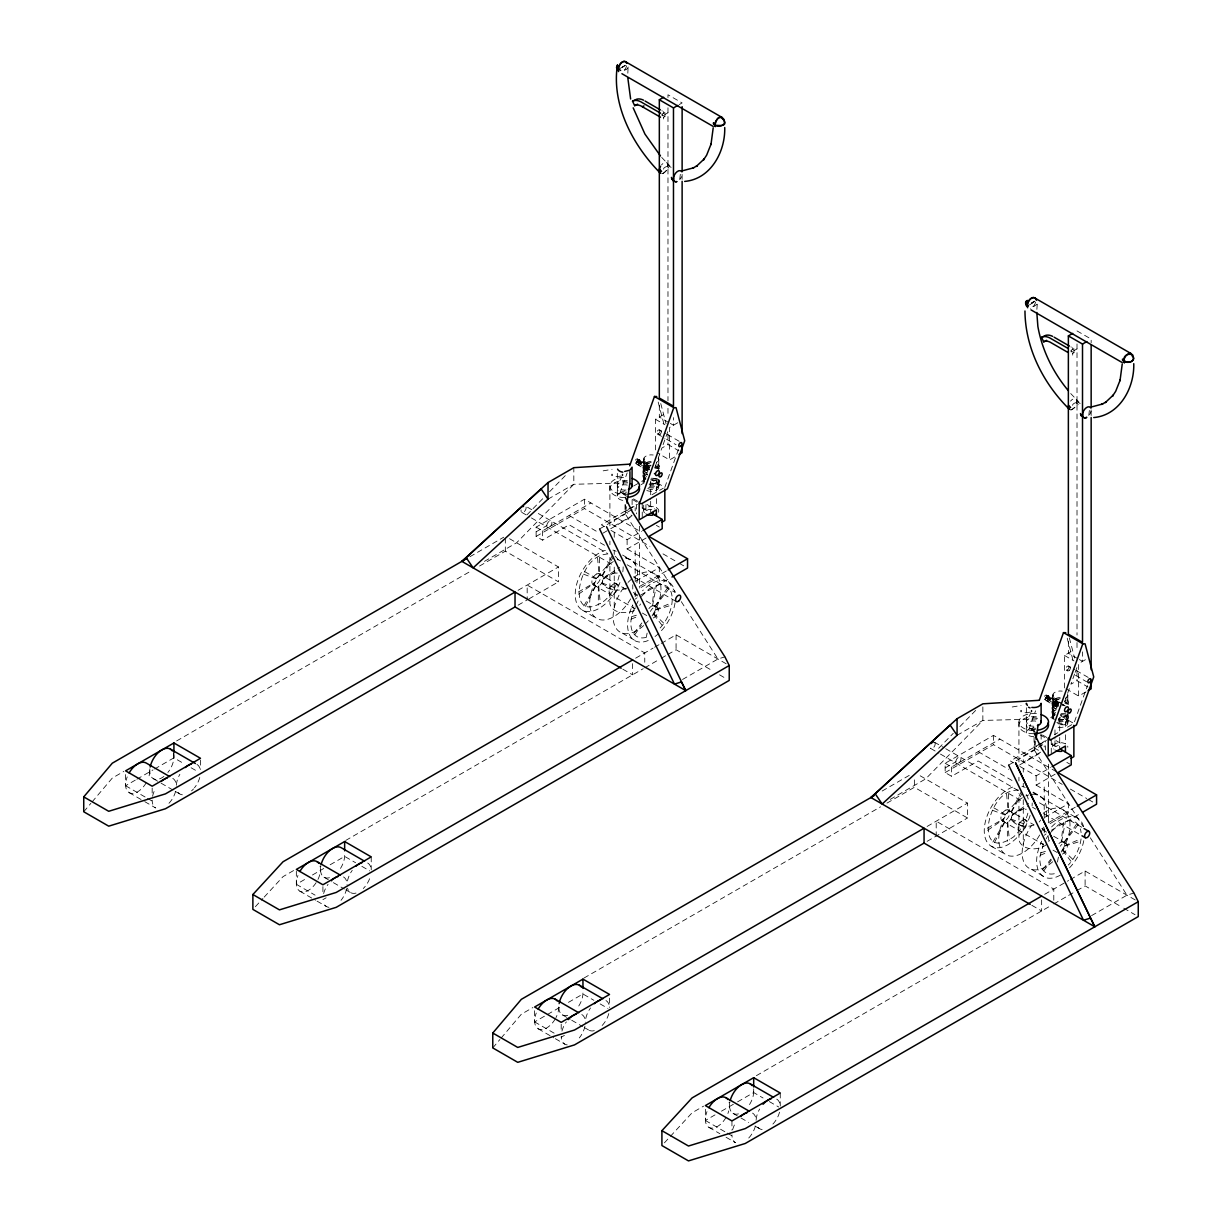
<?xml version="1.0" encoding="UTF-8"?>
<svg xmlns="http://www.w3.org/2000/svg" width="1222" height="1222" viewBox="0 0 1222 1222"><rect width="100%" height="100%" fill="white"/><g stroke="black" fill="none" stroke-linecap="round" stroke-linejoin="round"><path stroke-width="0.75" stroke-dasharray="5 3.75" d="M644.727 468.82L643.979 458.051A7.515 4.338 0 0 1 653.19 454.981M658.765 480.399L658.765 486.998M1053.761 704.972L1053.013 694.203A7.515 4.338 0 0 1 1062.224 691.133M1067.799 710.975L1067.799 723.149M644.59 479.192L646.469 476.183M627.833 73.213L628.139 66.11M1036.867 309.365L1037.325 303.224M662.538 173.509A6.11 3.529 -60 0 0 667.823 166.91L667.823 164.328A6.11 3.529 -60 0 0 661.484 164.955M639.686 461.549L638.556 459.93A2.276 1.314 -60 0 0 637.334 460.816L636.738 461.84A2.276 1.314 -60 0 0 636.738 463.703L637.334 464.039A2.276 1.314 -60 0 0 638.556 463.52L639.686 461.549L652.594 468.988M1070.518 409.752A6.11 3.529 -60 0 0 1076.857 403.061L1076.857 400.48A6.11 3.529 -60 0 0 1070.518 401.106M1048.72 697.701L1047.59 696.082A2.276 1.314 -60 0 0 1046.368 696.968L1045.772 697.991A2.276 1.314 -60 0 0 1045.772 699.855L1046.368 700.191A2.276 1.314 -60 0 0 1047.59 699.671L1048.72 697.701L1061.628 705.14M648.897 608.693A6.217 3.59 -60 0 1 651.005 606.479L652.151 605.837L654.412 585.903L659.62 584.574A29.252 16.879 -60 0 1 672.222 599.483A29.252 16.879 -60 0 1 659.284 628.887M1058.924 843.608A6.217 3.59 -60 0 1 1060.039 842.63L1061.185 841.989L1063.446 822.07L1068.654 820.726A29.252 16.879 -60 0 1 1081.103 832.61M626.428 506.687L625.359 514.034L675.216 592.105M1035.737 741.006L1034.392 750.186L1083.227 826.668M646.438 636.723L647.11 633.103M652.563 605.684L656.367 585.216M1053.838 718.017L1053.608 719.01M1057.488 862.014L1058.496 856.576M1061.597 841.836L1065.401 821.367M622.792 500.378A7.378 4.262 0 0 1 617.324 496.254L617.568 495.154A7.378 4.262 0 0 1 626.611 492.145M1033.736 736.667A7.378 4.262 0 0 1 1026.358 732.421L1026.602 731.306A7.378 4.262 0 0 1 1035.645 728.297M628.291 67.057L626.397 69.608L622.166 70.601M628.413 497.186L620.165 492.42L627.161 472.883M1037.447 733.337L1029.199 728.572L1035.553 710.807M655.023 467.064L657.512 460.159M658.139 458.433L661.866 448.062L667.976 444.533L678.974 450.887M663.088 444.671L667.976 431.106L667.976 444.533M675.399 457.96L664.829 487.334L650.669 479.161M678.454 449.452L676.01 456.234L669.61 459.93L657.039 452.659M1064.683 701.489L1069.662 687.665M1074.566 674.04L1070.9 684.213L1077.01 680.7L1088.008 687.039M1075.177 672.344L1077.01 667.258L1077.01 680.7M1074.474 721.759L1087.488 685.603M1043.588 843.822L1040.09 855.874A29.252 16.879 -60 0 0 1057.702 872.676M679.768 179.283L680.394 173.753M1088.802 415.434L1089.428 409.905L1091.154 409.859L1091.154 415.541M585.46 606.372L595.694 586.148M602.171 575.547L612.558 555.002M994.494 842.523L1004.728 822.299M1011.205 811.698L1021.592 791.153M619.89 480.49L621.845 476.641M1028.924 716.642L1030.879 712.793M1068.44 714.901L1065.935 716.886L1060.238 717.543M583.872 605.929L595.42 585.934M602.446 575.761L613.108 557.308M992.906 842.08L1004.453 822.085M1011.48 811.912L1022.142 793.46M1068.333 703.918L1068.364 701.016L1066.088 698.862M638.128 600.98L632.507 612.879L631.056 619.722A29.252 16.879 -60 0 0 648.668 636.525M1046.2 838.781L1048.125 835.497M634.936 634.524L641.351 625.221M654.824 606.311L667.823 587.492M1043.97 870.675L1051.455 859.83M1063.858 842.462L1076.857 823.643M1037.05 304.156L1034.179 306.325L1029.688 306.585M633.882 633.225L641.856 622.96M655.221 606.341L668.938 588.714M1042.916 869.392L1050.889 859.112M1064.255 842.493L1077.972 824.865M599.544 575.455A6.217 3.59 -60 0 1 602.981 580.496A6.217 3.59 -60 0 1 596.229 586.407A6.217 3.59 -60 0 1 596.29 578.312L599.544 575.455L599.544 556.56M641.443 596.443L649.019 588.973L654.412 585.903M1008.578 811.607A6.217 3.59 -60 0 1 1012.015 816.647A6.217 3.59 -60 0 1 1005.263 822.559A6.217 3.59 -60 0 1 1005.324 814.463L1008.578 811.607L1008.578 792.711M1050.477 832.594L1058.053 825.125L1063.446 822.07M83.738 811.759L90.886 803.328M92.078 801.922L112.302 778.063L123.85 771.403M492.772 1047.911L499.92 1039.494M501.112 1038.089L521.336 1014.214L532.884 1007.554M255.383 906.678L262.929 898.476M264.181 897.116L283.046 876.632L294.578 869.972M664.417 1142.83L692.08 1112.799L703.612 1106.124M526.942 514.859L544.233 497.171M549.564 491.733L566.855 474.044M938.633 748.292L953.267 733.337M959.927 726.525L975.889 710.196M645.323 478.52L643.093 481.285L643.093 484.538M1055.503 712.35L1053.761 714.503L1053.868 716.474M1054.357 714.671L1052.127 717.451L1052.188 720.858M663.363 169.155C664.6 165.062 673.521 166.94 667.823 164.328M1072.397 405.307C1073.634 401.213 1082.555 403.092 1076.857 400.48M658.475 479.834L651.219 481.376M658.337 468.805L659.697 466.132L657.054 462.71M652.074 615.949L654.182 613.75A6.217 3.59 -60 0 0 655.893 609.411L655.053 606.127L652.151 605.837M1061.108 852.101L1063.216 849.901A6.217 3.59 -60 0 0 1064.927 845.563L1064.087 842.279L1061.185 841.989M1046.567 844.478C1039.006 850.802 1022.264 851.001 1018.934 840.217L1018.934 793.597M619.218 575.333A29.313 16.925 -60 0 1 604.554 600.72C565.267 627.741 576.799 557.98 604.554 554.483A29.313 16.925 -60 0 1 607.96 553.948M1027.855 813.195A29.313 16.925 -60 0 1 1013.588 836.871C974.301 863.893 985.833 794.147 1013.588 790.634A29.313 16.925 -60 0 1 1018.583 790.145M578.586 594.152L594.534 583.154M603.332 578.525L619.569 567.344M987.62 830.303L1003.568 819.32M1012.366 814.677L1028.603 803.496M1029.474 304.92L1032.284 303.071M622.334 67.454L625.252 65.545M1031.368 303.606L1034.286 301.697M618.256 69.639L625.45 64.995M1031.612 303.01L1034.484 301.162M647.797 471.707C642.757 476.381 643.154 462.634 651.28 463.352M647.034 473.769L643.062 477.68L644.07 482.339M1056.831 707.859C1051.791 712.533 1052.188 698.785 1060.314 699.503A7.515 4.338 0 0 1 1053.761 697.502M1056.068 709.936C1051.943 711.204 1050.034 717.345 1054.449 719.529M622.395 66.935L625.252 65.285M664.921 112.5L662.141 114.089L662.141 118.152L664.921 116.548L664.921 112.5L661.866 110.728M679.233 104.588L682.12 102.923L667.976 94.766L667.976 98.493M664.921 114.517L667.976 112.745M655.466 449.956L655.466 419.283L663.653 414.563M677.798 422.736L669.61 427.456L669.61 459.93M548.036 499.156L573.821 484.279L628.047 482.873M469.92 556.713L503.724 537.206M604.569 545.272L569.131 524.803L542.568 540.155L536.122 536.427L536.122 527.125L584.452 499.233L640.817 531.784M484.416 561.372L516.601 542.782L573.821 484.279L573.821 467.675M536.122 531.784L546.83 525.597M176.61 740.944L471.524 570.674M479.574 566.03L505.328 551.153L558.485 581.84L558.485 566.962L508.551 538.138M536.122 527.125L542.568 530.852L590.898 502.945M536.122 536.427L584.452 508.535L649.905 546.31M620.165 492.42L625.664 490.633M633.668 486.005L640.084 482.293M641.687 481.376L648.103 477.68M641.061 484.706L644.269 482.858M125.591 774.58L125.591 785.731L135.26 780.155M136.864 779.224L152.979 769.921M154.583 769.005L173.921 757.839L184.858 764.162M651.998 494.727L663.225 488.25M625.038 504.564L625.038 511.636L628.154 509.834M629.727 508.932L637.548 504.411M632.11 509.513L614.238 519.824L614.238 526.04L632.11 515.715L625.038 511.636M599.59 528.912L625.359 514.034L625.359 504.808M602.904 533.22L609.121 529.63M610.679 528.729L631.988 516.417M518.067 590.302L558.485 566.962M1031.429 303.087L1034.286 301.437M611.015 530.394L627.115 539.696L641.474 531.402M518.067 605.18L527.171 599.926L527.171 585.048L644.758 652.93L644.758 662.232M528.821 598.963L558.485 581.84M627.115 539.696L627.115 548.984L648.882 536.427M578.25 592.074L594.579 582.65M603.286 579.045L619.615 569.62M635.898 581.122L659.33 567.588L659.33 576.891L640.588 587.721M639.213 586.652L666.601 570.842M640.771 595.038L670.435 577.914M1073.955 348.652L1071.175 350.256L1071.175 354.304L1073.955 352.7L1073.955 348.652L1070.9 346.88M1073.955 350.668L1077.01 348.896M635.639 658.184L652.991 648.164M654.641 647.217L659.59 644.361M661.239 643.414L676.072 634.844L729.229 665.532M345.704 840.461L643.23 668.678M644.758 667.808L659.59 659.238M661.239 658.291L666.173 655.435M667.823 654.488L676.072 649.737L713.113 671.122M296.335 871.286L296.335 884.316L306.004 878.725M312.435 875.013L323.708 868.506M330.154 864.779L344.65 856.408L355.602 862.732M682.533 679.478L717.94 659.025L724.906 656.84M322.913 899.652L326.137 897.803M1064.499 687.91L1064.499 655.435L1072.687 650.715M1085.396 659.712L1078.644 663.607L1078.644 696.082L1088.099 690.629M957.07 735.308L982.855 720.43L1038.96 718.979A7.378 4.262 0 0 0 1026.602 720.888L1026.358 722.003A7.378 4.262 0 0 0 1033.736 726.265L1035.645 726.112M882.177 791.016L911.138 774.29M1011.999 780.491L978.165 760.97L951.602 776.306L945.156 772.579L945.156 763.276L993.486 735.384L1056.297 771.647M890.227 799.387L925.634 778.933L982.855 720.43L982.855 703.826M945.156 767.935L955.864 761.749M583.994 978.043L880.558 806.826M887.004 803.098L914.362 787.304L967.519 817.992L967.519 803.114L917.585 774.29M945.156 763.276L951.602 767.004L999.932 739.096M945.156 772.579L993.486 744.687L1062.208 784.356M1029.199 728.572L1031.49 728.633L1036.302 725.853M1050.721 717.528L1057.137 713.831M534.625 1010.731L534.625 1021.898L545.898 1015.375M547.517 1014.443L562.013 1006.088M568.459 1002.361L582.955 993.99L593.892 1000.314M1054.632 734.59L1057.824 732.742M1067.448 727.182L1073.863 723.485L1059.703 715.313M1040.67 743.48L1010.38 760.97L1013.603 762.818M1042.259 742.564L1045.452 740.715L1045.452 750.018M1034.072 737.187L1034.072 747.788L1037.188 745.985M1038.761 745.084L1046.582 740.563M1008.624 765.064L1034.392 750.186L1034.392 740.975M1019.713 764.88L1039.54 753.439M561.203 1037.234L564.427 1035.37M927.101 826.454L967.519 803.114M1020.049 766.545L1036.149 775.848L1050.508 767.553M927.101 841.332L967.519 817.992M1036.149 775.848L1036.149 785.15L1057.916 772.579M987.284 828.226L1003.613 818.801M1012.32 815.196L1028.649 805.772M1044.932 817.274L1068.364 803.74L1068.364 813.042L1048.048 824.774M1048.247 822.803L1075.635 806.994M1051.378 830.288L1079.469 814.066M1044.673 894.336L1068.624 880.512M1070.273 879.565L1085.105 871.011L1136.643 900.767M756.387 1075.666L1050.752 905.716M1053.792 903.959L1066.974 896.352M1068.624 895.405L1075.207 891.586M1076.857 890.639L1085.105 885.889L1122.147 907.274M705.369 1109.301L705.369 1120.467L715.023 1114.892M721.469 1111.165L735.965 1102.794M737.584 1101.862L753.684 1092.56L763.063 1097.982M1091.567 915.629L1126.974 895.176L1133.94 892.992M637.044 597.818L636.509 598.108A6.217 3.59 -60 0 0 635.394 599.086M1046.078 833.969L1045.543 834.275A6.217 3.59 -60 0 0 1044.428 835.237M657.283 478.474L651.372 479.574M1066.317 714.626L1065.08 715.237L1066.898 717.681L1064.912 718.719L1065.767 717.421L1067.478 718.49L1068.379 722.446L1064.316 724.799L1058.191 724.661M662.767 173.753L669.137 168.285L667.823 166.91M631.178 619.157L639.228 615.812M655.466 609.534L671.596 602.843M1040.212 855.308L1046.658 852.635M1064.499 845.685L1080.63 838.995M649.493 467.369L645.338 469.844L647.797 471.341M649.019 469.34C644.162 469.722 640.023 476.779 645.384 479.62M1058.069 701.779C1051.791 702.039 1049.224 711.418 1056.19 712.9M1058.527 703.521L1054.372 705.995L1056.831 707.492M1058.053 705.491C1053.211 705.934 1049.102 712.93 1054.418 715.771M631.591 616.682L638.678 614.559M655.817 609.885L671.229 605.257M1040.625 852.834L1045.971 851.23M1064.851 846.036L1080.263 841.408M1070.915 410.164L1077.376 405.505L1078.171 404.436L1076.857 403.061M654.9 468.27L657.91 466.453L656.061 464.238M1065.981 713.159L1060.238 713.801M620.959 476.045L617.278 476.611A7.378 4.262 0 0 1 613.581 476.045M1029.993 712.197L1026.312 712.762A7.378 4.262 0 0 1 1022.615 712.197M651.127 461.534C644.193 460.602 639.106 471.02 647.217 473.051M651.127 465.261C645.567 464.543 639.213 472.41 645.445 475.969M1060.161 697.686C1053.135 696.632 1048.125 707.171 1056.251 709.203M603.179 470.837L612.054 469.34M1012.213 706.988L1021.088 705.491M626.046 490.007L624.702 490.098A7.378 4.262 0 0 1 617.324 485.852L617.568 484.737A7.378 4.262 0 0 1 628.398 482.155M626.046 493.184L624.702 493.291A7.378 4.262 0 0 1 617.324 489.029L617.568 487.929A7.378 4.262 0 0 1 628.398 485.333M1058.328 718.964L1065.599 720.079L1065.599 727.426M1035.645 729.305L1033.736 729.442A7.378 4.262 0 0 1 1026.358 725.181L1026.602 724.081A7.378 4.262 0 0 1 1038.96 722.171M1058.726 718.887L1065.599 720.079A7.515 4.338 0 0 1 1065.599 726.219A7.515 4.338 0 0 1 1054.968 726.219M651.265 478.23C660.98 477.909 658.627 485.592 649.524 483.011M1060.299 714.381L1065.385 715.16L1060.406 715.725M622.41 493.719L625.038 493.963L622.456 492.481M1031.444 729.87L1033.736 729.931M1031.78 730.069L1034.072 730.114L1034.072 735.415M649.539 468.133C645.384 464.329 643.414 470.333 649.126 469.905M645.552 468.576L646.301 466.926M1058.573 704.284C1056.648 701.397 1051.928 704.422 1056.22 705.491M1054.586 704.727L1055.334 703.078M649.142 484.783C652.548 485.944 661.408 485.042 659.238 479.62M649.508 486.723C657.329 487.334 659.391 485.867 656.199 481.575C665.593 484.492 652.502 492.787 647.232 487.945M1058.558 719.162C1060.421 719.437 1066.989 720.216 1066.103 717.467M1058.176 720.934C1061.933 722.844 1072.076 720.002 1067.448 714.733M1056.801 722.37C1061.781 724.432 1070.991 722.049 1065.095 718.979M656.061 482.827L657.069 481.315M583.52 574.157L595.954 578.816M601.896 582.879L614.498 587.599M992.554 810.308L1004.988 814.967M1010.93 819.03L1023.532 823.75M655.267 465.658L659.422 468.82M654.702 467.384L657.268 468.82M1064.301 701.81L1066.134 702.619M609.9 557.446L609.9 604.05C612.741 614.116 627.344 614.131 635.18 610.099L635.18 606.754M647.859 475.083C644.605 471.341 643.2 476.626 646.484 478.199M1065.217 700.45L1066.76 703.017L1062.712 704.559L1065.279 706.041M1077.01 330.918L1091.154 339.09L1091.154 342.802M661.866 114.792L664.921 116.548M1070.9 350.943L1073.955 352.7M667.976 165.535L671.122 167.353M1077.01 401.687L1080.156 403.504M668.755 422.507L659.33 417.053L659.33 401.824M670.328 423.408L673.475 425.225L673.475 417.603M1077.789 658.658L1068.364 653.205L1068.364 637.976M1079.362 659.559L1082.509 661.377L1082.509 651.861M655.466 419.283L664.905 424.721M1064.499 655.435L1073.939 660.888M659.513 429.93A2.276 1.314 -60 0 1 658.795 433.459A2.276 1.314 -60 0 1 656.825 432.313A2.276 1.314 -60 0 1 659.513 429.93L665.654 433.474M667.243 434.39L681.525 442.639M1068.547 666.082A2.276 1.314 -60 0 1 1067.829 669.61A2.276 1.314 -60 0 1 1065.859 668.465A2.276 1.314 -60 0 1 1068.547 666.082L1074.688 669.625M1076.277 670.542L1090.559 678.79M657.237 433.871L664.967 438.331M666.555 439.248L676.072 444.747M1066.271 670.023L1067.661 670.832M1075.589 675.399L1086.694 681.815M1066.073 688.826L1078.644 696.082M639.503 459.594A2.734 1.573 -60 0 1 638.632 463.825A2.734 1.573 -60 0 1 636.265 462.466A2.734 1.573 -60 0 1 639.503 459.594L650.761 466.101M1048.537 695.746A2.734 1.573 -60 0 1 1047.666 699.977A2.734 1.573 -60 0 1 1045.299 698.617A2.734 1.573 -60 0 1 1048.537 695.746L1061.399 703.185M637.563 458.998A2.276 1.314 -60 0 1 636.845 462.527A2.276 1.314 -60 0 1 634.875 461.397A2.276 1.314 -60 0 1 637.563 458.998L649.921 466.132M1046.597 695.165A2.276 1.314 -60 0 1 1045.879 698.694A2.276 1.314 -60 0 1 1043.909 697.548A2.276 1.314 -60 0 1 1046.597 695.165L1059.153 702.497M1060.467 703.169L1065.034 705.797M638.556 459.93L649.188 466.071M1047.59 696.082L1064.698 705.69M637.334 460.816L649.493 467.843M1046.368 696.968L1059.199 704.391M636.998 461.305L649.921 468.759M1046.032 697.457L1058.955 704.911M636.738 461.84L648.897 468.866M1045.772 697.991L1059.153 705.72M638.556 463.52L649.188 469.66M1047.59 699.671L1058.221 705.812M635.287 462.955L648.897 470.714M1044.321 699.106L1056.999 706.423M636.769 464.329L648.027 470.837M1045.803 700.481L1057.061 706.988M646.942 504.426L654.809 508.963M1055.976 740.578L1062.269 744.213M633.515 498.866L639.182 502.135M1031.49 728.633L1034.072 730.114M1042.549 735.018L1048.216 738.287M632.645 499.63L636.891 502.074M1040.273 734.972L1046.261 738.424M642.237 507.924L646.896 510.613M1051.271 744.076L1055.93 746.764M656.382 525.384L659.284 527.064M1066.867 762.375L1069.769 764.056M1034.072 747.788L1041.144 751.866L1023.272 762.192L1023.272 755.975L1044.214 743.893L1044.214 746.993M662.996 553.872L677.721 562.38M679.356 563.327L685.893 567.1M1070.396 789.091L1086.755 798.531M1088.39 799.478L1093.293 802.304M604.569 526.667L601.346 524.803L636.418 504.564L636.418 513.866M569.131 515.516L598.123 532.257M627.115 548.984L659.33 567.588M978.165 751.667L1008.776 769.341M1036.149 785.15L1068.364 803.74M622.594 555.048L630.644 559.707M1033.232 792.131L1039.678 795.858M625.511 557.354L666.265 580.939M1032.926 792.589L1075.299 817.09M531.86 509.773L525.399 506.03A3.651 2.108 -60 0 1 524.238 511.682A3.651 2.108 -60 0 1 521.076 509.864M538.306 513.5L607.349 553.352M617.247 559.065L620.547 560.974M627.146 564.778L675.002 592.41A33.849 19.537 -60 0 0 642.573 590.776M934.433 742.197L944.117 747.788M945.736 748.719L1018.033 790.451M1039.479 802.839L1082.387 827.615M521.748 512.354L529.829 517.013M531.433 517.945L613.597 565.374M633.408 576.815L676.316 601.591M930.782 748.506L938.863 753.164M940.466 754.096L1022.631 801.54M1032.544 807.253L1035.844 809.163M1044.092 813.913L1082.05 835.833M637.609 595.022L632.767 592.227L632.767 584.788M1041.801 828.379L1045.024 830.242M598.933 573.714L626.642 589.707M634.417 594.197L637.533 596M646.194 600.995L656.596 607.013M1007.967 809.865L1034.118 824.957M1043.451 830.349L1046.567 832.151M1053.624 836.23L1065.63 843.165M584.742 571.652L596.29 578.312M993.776 807.803L1005.324 814.463M601.575 583.368L613.123 590.043M1010.609 819.534L1022.157 826.194M593.51 584.849L634.325 608.419M642.39 613.062L648.836 616.789M1002.544 821.001L1043.359 844.57A6.217 3.59 -60 0 1 1041.724 840.812M1053.028 850.145L1057.87 852.941M719.559 674.834L726.005 678.561M1123.751 908.206L1135.039 914.713M582.237 610.053L596.733 618.424M622.319 633.133L636.815 641.504M991.271 846.204L1005.767 854.575M1031.353 869.285L1045.849 877.656M622.808 669.167L632.614 674.819L632.614 663.668M1031.842 905.319L1041.648 910.97L1041.648 899.82M191.106 767.767L197.368 771.372M361.849 866.337L369.67 870.858M600.139 1003.919L607.96 1008.44M769.325 1101.587L778.704 1107.01M153.285 778.674L159.547 782.294M161.105 783.195L173.616 790.405M175.174 791.321L179.863 794.025M324.029 877.259L331.849 881.765M333.407 882.666L344.36 888.99M345.918 889.891L350.607 892.595M562.319 1014.825L570.139 1019.347M571.713 1020.248L582.65 1026.572M584.208 1027.473L588.897 1030.177M733.063 1113.41L739.325 1117.015M740.883 1117.916L748.704 1122.438M754.952 1126.042L759.641 1128.746M125.591 785.731L145.922 797.477M147.48 798.378L152.17 801.082M296.335 884.316L315.093 895.146M534.625 1021.898L556.514 1034.53M705.369 1120.467L725.685 1132.198M727.258 1133.1L731.947 1135.803M129.135 792.635L143.203 800.746M144.761 801.647L155.713 807.971A17.077 9.868 -60 0 1 152.17 800.15M299.864 891.205L315.505 900.232M317.063 901.133L326.442 906.541M538.169 1028.787L553.795 1037.814M555.368 1038.715L564.747 1044.123M708.897 1127.356L719.85 1133.68M726.097 1137.285L735.476 1142.707A17.077 9.868 -60 0 1 731.947 1134.887M1067.31 703.475L1068.288 704.62M1066.012 702.528L1067.448 703.567M1055.411 714.274C1053.043 714.122 1053.089 708.073 1055.441 710.578M1062.758 849.779L1072.549 859.127M653.724 613.627L663.515 622.976M1070.716 393.545L1078.873 402.084M661.682 157.394L669.839 165.932M1062.712 850.543L1070.946 861.296M653.678 614.391L661.912 625.145M1090.345 837.818L1126.974 895.176M681.311 601.667L717.94 659.025M1069.326 637.853L1074.612 658.062M1067.218 638.205L1073.466 662.095M660.766 403.535L666.051 423.744M658.184 402.053L664.432 425.943M1006.592 793.949L1008.165 811.805M1007.768 822.192L1009.326 839.972M597.558 557.797L599.131 575.654M598.734 586.025L600.292 603.805M1067.799 695.333L1067.799 703.948M1053.013 694.203L1053.013 701.489M658.765 459.182L658.765 469.523M643.979 458.051L643.979 467.965M1085.105 871.011L1085.105 885.889M1077.01 343.947L1077.01 635.012M1077.01 642.589L1077.01 648.286M1072.687 347.674L1072.687 349.385M1072.687 353.433L1072.687 355.113M1065.599 734.773L1065.599 743.969L1064.408 743.373A7.561 4.369 0 0 0 1055.228 743.786L1053.089 745.68A7.561 4.369 0 0 0 1053.532 749.01M1059.703 717.161L1059.703 735.598M1059.703 737.431L1059.703 748.49M1054.968 729.901L1054.968 739.081M1054.968 740.914L1054.968 750.109M1053.792 900.247L1053.792 889.081L936.205 821.199L936.205 836.077M1053.013 698.953L1053.013 704.132M1052.753 695.333L1052.753 719.437M1052.722 743.129L1052.722 746.795M1051.271 739.417L1051.271 753.378M1048.537 764.224L1048.537 824.163M1048.537 836.642L1048.537 840.217M1044.214 786.999L1044.214 819.519M1044.214 827.874L1044.214 832.885M1041.144 734.208L1041.144 745.664M1026.358 707.767L1026.358 732.421M1023.272 768.409L1023.272 772.121M1023.272 783.287L1023.272 786.999M1023.272 799.646L1023.272 846.25M1018.934 722.003L1018.934 766.072M1018.934 777.238L1018.934 780.965M1007.356 822.391L1007.356 841.24M993.486 735.384L993.486 744.687M951.602 767.004L951.602 776.306M914.362 779.865L914.362 787.304M780.262 1093.033L780.262 1106.047M753.684 1088.848L753.684 1092.56M731.947 1120.925L731.947 1130.228M682.12 179.39L682.12 173.707A6.11 3.529 -60 0 1 679.967 179.283M676.072 634.844L676.072 649.737M667.976 107.796L667.976 400.755M667.976 408.331L667.976 415.923M663.653 111.523L663.653 113.234M663.653 117.281L663.653 118.962M656.565 491.275L656.565 483.927L649.294 482.812L656.565 483.927A7.515 4.338 0 0 1 656.565 490.068A7.515 4.338 0 0 1 645.934 490.068M656.565 498.622L656.565 507.817M650.669 481.01L650.669 499.431M650.669 501.28L650.669 512.339M645.934 504.762L645.934 513.958M643.979 462.802L643.979 466.025M643.719 459.182L643.719 485.149M643.688 505.129L643.688 510.643M642.237 503.265L642.237 517.212M639.503 526.208L639.503 588.011M635.18 507.741L635.18 510.842M635.18 550.847L635.18 581.55M635.18 591.723L635.18 596.733M632.11 499.691L632.11 504.594M617.324 473.388L617.324 496.254M614.238 532.257L614.238 537.833M614.238 550.847L614.238 554.467M614.238 567.1L614.238 610.099M609.9 485.852L609.9 526.208M609.9 541.086L609.9 544.798M609.534 998.175L609.534 1007.478M598.322 586.224L598.322 605.073M584.452 499.233L584.452 508.535M561.203 1024.219L561.203 1031.658M542.568 530.852L542.568 540.155M505.328 538.138L505.328 551.153M371.228 856.882L371.228 869.896M322.913 886.637L322.913 894.076M200.5 760.16L200.5 769.463M173.921 752.263L173.921 757.839M152.17 788.068L152.17 795.507M627.741 587.645A14.801 8.554 0 0 1 603.592 584.88A14.801 8.554 0 0 1 617.278 573.057M626.565 65.82A6.11 3.529 -60 0 1 622.395 71.915M657.772 482.95A7.607 3.681 7 0 1 656.626 487.318A7.607 3.681 7 0 1 647.507 487.074M657.772 464.345A7.607 3.681 7 0 1 656.626 468.713M649.325 469.019A7.607 3.681 7 0 1 647.507 468.484M657.772 479.223A7.607 3.681 7 0 1 657.268 483.286A7.607 3.681 7 0 1 649.325 483.897M656.626 479.879A7.607 3.681 7 0 1 651.295 480.475M657.772 468.072A7.607 3.681 7 0 1 658.536 469.034M644.712 481.697A7.607 4.995 -8.1 0 1 647.431 474.594M657.757 461.351A7.515 4.338 0 0 1 656.565 462.252M649.294 463.367A7.515 4.338 0 0 1 644.727 461.351M658.505 458.051A7.515 4.338 0 0 1 658.505 460.297M658.429 512.232A7.561 4.369 0 0 0 656.871 507.97L655.374 507.222A7.561 4.369 0 0 0 646.194 507.634L644.055 509.528A7.561 4.369 0 0 0 644.498 512.858M647.049 510.399A3.697 2.123 0 0 1 652.09 509.605M644.712 470.531A7.607 4.995 -8.1 0 1 651.204 462.451M644.712 477.97A7.607 4.995 -8.1 0 1 647.431 470.882M644.712 474.243A7.607 4.995 -8.1 0 1 649.249 466.498M640.511 603.973A6.217 3.59 -60 0 1 639.686 605.379M635.318 608.51A6.217 3.59 -60 0 1 632.691 604.661M625.679 558.164A33.91 19.583 -60 0 1 636.845 582.863M630.644 598.856A33.91 19.583 -60 0 1 591.54 612.451A33.91 19.583 -60 0 1 613.688 561.372M634.126 577.105A33.849 19.537 -60 0 1 658.994 579.152A33.849 19.537 -60 0 1 652.426 615.14M648.271 620.761A33.849 19.537 -60 0 1 646.01 623.281M643.643 625.588A33.849 19.537 -60 0 1 614.635 625.465A33.849 19.537 -60 0 1 626.932 583.642M628.077 582.405A33.849 19.537 -60 0 1 632.889 578.037M623.159 566.855A33.91 19.583 -60 0 1 622.64 572.919M619.951 582.543A33.91 19.583 -60 0 1 589.065 611.626A33.91 19.583 -60 0 1 576.662 584.238A33.91 19.583 -60 0 1 605.394 550.374M612.94 550.083A33.91 19.583 -60 0 1 616.148 551.336M675.033 602.92A33.849 19.537 -60 0 1 654.457 636.952M648.21 640.496A33.849 19.537 -60 0 1 632.675 605.104M653.281 617.965A6.217 3.59 -60 0 0 658.246 610.771A6.217 3.59 -60 0 0 654.503 607.197L653.358 607.838A6.217 3.59 -60 0 0 650.425 611.443M615.063 556.147A29.313 16.925 -60 0 1 619.218 562.945M628.536 494.1A14.801 8.554 0 0 1 609.915 486.219A14.801 8.554 0 0 1 627.283 477.42M624.702 497.583A14.801 8.554 0 0 1 609.961 488.281A14.801 8.554 0 0 1 627.283 480.613M320.088 866.062A17.077 9.868 -60 0 1 306.829 891.144A17.077 9.868 -60 0 1 297.954 875.471M344.65 855.476A17.077 9.868 -60 0 1 338.616 871.057M329.451 877.732A17.077 9.868 -60 0 1 320.912 865.588M343.535 876.953A17.077 9.868 -60 0 1 347.063 884.774M346.666 888.623A17.077 9.868 -60 0 1 341.03 900.339M328.947 907.32A17.077 9.868 -60 0 1 323.326 902.096M323.631 893.542A17.077 9.868 -60 0 1 328.061 884.316M367.7 863.007A17.077 9.868 -60 0 1 370.816 867.452M369.609 878.74A17.077 9.868 -60 0 1 363.285 888.531M356.03 893.083A17.077 9.868 -60 0 1 347.476 888.15M347.476 880.925A17.077 9.868 -60 0 1 352.226 870.37M149.756 770.853A17.077 9.868 -60 0 1 148.137 778.765M146.212 782.767A17.077 9.868 -60 0 1 130.326 793.139A17.077 9.868 -60 0 1 127.21 776.902M173.509 753.531A17.077 9.868 -60 0 1 167.872 772.472M163.931 776.413A17.077 9.868 -60 0 1 150.169 767.004M172.791 778.383A17.077 9.868 -60 0 1 176.335 786.204M175.601 791.382A17.077 9.868 -60 0 1 167.383 804.84M152.582 796.301A17.077 9.868 -60 0 1 155.713 788.251M196.956 764.437A17.077 9.868 -60 0 1 200.087 768.882M199.766 777.436A17.077 9.868 -60 0 1 194.451 787.823M193.519 788.923A17.077 9.868 -60 0 1 191.533 790.894M182.368 794.789A17.077 9.868 -60 0 1 177.954 792.238M176.38 784.967A17.077 9.868 -60 0 1 179.863 774.29M1040.609 819.977A14.801 8.554 0 0 1 1039.128 822.039M1033.705 825.156A14.801 8.554 0 0 1 1011.999 819.977A14.801 8.554 0 0 1 1026.312 809.208M1091.154 409.859A6.11 3.529 -60 0 1 1089.001 415.434M1035.599 301.971A6.11 3.529 -60 0 1 1030.314 308.54M1066.806 719.101A7.607 3.681 7 0 1 1065.66 723.47A7.607 3.681 7 0 1 1056.541 723.241M1066.806 700.496A7.607 3.681 7 0 1 1066.852 704.208M1064.102 705.323A7.607 3.681 7 0 1 1062.285 705.522M1058.359 705.17A7.607 3.681 7 0 1 1056.541 704.636M934.83 742.564A3.651 2.108 -60 0 1 933.898 747.177A3.651 2.108 -60 0 1 930.37 748.124M1066.806 715.374A7.607 3.681 7 0 1 1066.302 719.437A7.607 3.681 7 0 1 1058.359 720.048M1067.6 714.549A7.607 3.681 7 0 1 1060.329 716.627M1053.746 717.849A7.607 4.995 -8.1 0 1 1054.907 711.678M1067.539 694.203A7.515 4.338 0 0 1 1065.599 698.404M1067.677 746.138A7.561 4.369 0 0 1 1067.829 747.268M1056.083 746.55A3.697 2.123 0 0 1 1058.328 745.557M1053.746 706.683A7.607 4.995 -8.1 0 1 1060.238 698.602M1053.746 714.122A7.607 4.995 -8.1 0 1 1058.283 706.377M1053.746 710.41A7.607 4.995 -8.1 0 1 1058.283 702.65M1049.545 840.125A6.217 3.59 -60 0 1 1048.72 841.53M1031.903 794.346A33.91 19.583 -60 0 1 1045.879 819.015M1043.481 827.065A33.91 19.583 -60 0 1 1041.358 831.892M1039.678 835.008A33.91 19.583 -60 0 1 1000.574 848.603A33.91 19.583 -60 0 1 1022.722 797.538M1025.854 795.965A33.91 19.583 -60 0 1 1028.924 794.896M1043.16 813.256A33.849 19.537 -60 0 1 1068.028 815.318A33.849 19.537 -60 0 1 1061.46 851.291M1052.677 861.754A33.849 19.537 -60 0 1 1024.662 863.694A33.849 19.537 -60 0 1 1031.674 825.247M1032.193 803.007A33.91 19.583 -60 0 1 1032.071 805.97M1030.131 815.471A33.91 19.583 -60 0 1 999.627 847.656A33.91 19.583 -60 0 1 985.421 821.459A33.91 19.583 -60 0 1 1014.428 786.525M1021.974 786.235A33.91 19.583 -60 0 1 1025.182 787.487M1051.607 826.927A33.849 19.537 -60 0 1 1083.746 827.08M1083.792 840.644A33.849 19.537 -60 0 1 1069.54 867.819M1060.375 875.12A33.849 19.537 -60 0 1 1039.021 871.821A33.849 19.537 -60 0 1 1041.709 841.255M1062.315 854.117A6.217 3.59 -60 0 0 1067.28 846.922A6.217 3.59 -60 0 0 1063.537 843.348L1062.392 843.99A6.217 3.59 -60 0 0 1060.284 846.204M1026.175 794.514A29.313 16.925 -60 0 1 1028.252 799.096M1081.058 838.872A29.252 16.879 -60 0 1 1068.318 865.039M1033.736 730.542A14.801 8.554 0 0 1 1019.056 720.888A14.801 8.554 0 0 1 1037.57 713.74M1033.736 733.735A14.801 8.554 0 0 1 1019.056 724.066A14.801 8.554 0 0 1 1037.57 716.932M729.122 1102.213A17.077 9.868 -60 0 1 727.915 1113.502M725.99 1117.488A17.077 9.868 -60 0 1 710.089 1127.875A17.077 9.868 -60 0 1 706.988 1111.623M753.684 1091.643A17.077 9.868 -60 0 1 747.65 1107.208M738.485 1113.884A17.077 9.868 -60 0 1 729.931 1101.74M752.569 1113.105A17.077 9.868 -60 0 1 756.097 1120.925M755.379 1126.119A17.077 9.868 -60 0 1 747.146 1139.576M732.665 1129.693A17.077 9.868 -60 0 1 735.476 1122.972M776.734 1099.158A17.077 9.868 -60 0 1 779.85 1103.603M779.544 1112.173A17.077 9.868 -60 0 1 772.319 1124.683M762.146 1129.525A17.077 9.868 -60 0 1 756.51 1124.301M756.143 1119.688A17.077 9.868 -60 0 1 759.641 1109.026M558.79 1007.004A17.077 9.868 -60 0 1 555.964 1017.605M555.246 1018.919A17.077 9.868 -60 0 1 539.36 1029.291A17.077 9.868 -60 0 1 536.244 1013.053M582.955 993.058A17.077 9.868 -60 0 1 576.906 1008.624M567.741 1015.314A17.077 9.868 -60 0 1 559.202 1003.155M581.825 1014.535A17.077 9.868 -60 0 1 585.369 1022.356M584.956 1026.205A17.077 9.868 -60 0 1 579.32 1037.921M567.237 1044.902A17.077 9.868 -60 0 1 561.203 1036.302M561.937 1031.124A17.077 9.868 -60 0 1 566.351 1021.898M605.99 1000.589A17.077 9.868 -60 0 1 609.121 1005.034M608.8 1013.588A17.077 9.868 -60 0 1 601.575 1026.098M594.32 1030.665A17.077 9.868 -60 0 1 586.988 1028.389M585.781 1018.506A17.077 9.868 -60 0 1 590.516 1007.951M596.84 573.897L595.694 574.554A6.217 3.59 -60 0 0 592.487 584.131A6.217 3.59 -60 0 0 599.91 579.915A6.217 3.59 -60 0 0 596.84 573.897M614.04 583.826L612.894 584.483A6.217 3.59 -60 0 0 609.702 594.06A6.217 3.59 -60 0 0 617.125 589.859A6.217 3.59 -60 0 0 614.04 583.826M1005.874 810.049L1004.728 810.705A6.217 3.59 -60 0 0 1001.521 820.283A6.217 3.59 -60 0 0 1008.944 816.067A6.217 3.59 -60 0 0 1005.874 810.049M1023.074 819.977L1021.928 820.634A6.217 3.59 -60 0 0 1018.736 830.212A6.217 3.59 -60 0 0 1026.159 826.011A6.217 3.59 -60 0 0 1023.074 819.977M660.186 434.253A2.276 1.314 -60 0 0 660.903 430.724A2.276 1.314 -60 0 0 658.2 433.123A2.276 1.314 -60 0 0 660.186 434.253M550.068 526.606A3.651 2.108 -60 0 0 551.229 520.954A3.651 2.108 -60 0 0 546.921 524.773A3.651 2.108 -60 0 0 550.068 526.606M1069.219 670.404A2.276 1.314 -60 0 0 1069.937 666.876A2.276 1.314 -60 0 0 1067.234 669.274A2.276 1.314 -60 0 0 1069.219 670.404M959.102 762.757A3.651 2.108 -60 0 0 960.263 757.105A3.651 2.108 -60 0 0 955.955 760.924A3.651 2.108 -60 0 0 959.102 762.757"/><path stroke-width="1.5" d="M713.205 127.821L710.975 144.578L711.28 143.539L706.652 155.148L703.46 159.99L704.178 158.982L696.235 166.467L697.258 165.673L692.568 168.269L693.775 167.781L683.174 170.591M724.722 127.531C725.44 151.528 710.792 179.099 684.687 181.421M1122.239 363.973L1120.009 380.729L1120.314 379.691L1115.686 391.3L1112.494 396.157L1113.211 395.134L1105.268 402.618L1106.292 401.824L1101.602 404.421L1102.809 403.932L1092.208 406.758M1133.756 363.682C1134.474 387.695 1119.826 415.251 1093.721 417.573M617.4 65.117C611.412 104.741 632.568 144.944 659.911 172.699M618.118 69.104L618.225 68.05A6.11 3.529 -60 0 1 622.395 61.955A6.11 3.529 -60 0 1 626.565 63.239M1027.152 305.256L1027.259 304.202A6.11 3.529 -60 0 1 1030.879 298.474A6.11 3.529 -60 0 1 1035.171 298.443M660.598 166.268A6.11 3.529 -60 0 0 659.468 169.155L659.468 171.737A6.11 3.529 -60 0 0 660.598 173.325M723.317 119.619C717.268 111.676 714.167 126.462 715.359 126.538M1133.252 357.068C1135.467 362.797 1124.148 364.08 1122.514 359.115L1124.973 361.193L1123.843 360.643M1123.828 360.887C1123.094 351.264 1135.482 354.594 1132.626 355.938M626.978 503.021L629.926 482.827L629.926 471.631M1036.012 739.173L1038.15 724.493M629.697 465.781L654.457 396.478L656.749 396.539M673.765 407.629L639.473 503.571L641.764 503.617L667.395 488.815L684.702 440.76L676.056 407.674L673.765 407.629L654.457 396.478M1039.372 700.145L1063.491 632.629L1065.783 632.691M1082.799 643.78L1048.507 739.722L1050.798 739.768L1076.429 724.967L1093.736 676.912L1085.09 643.826L1082.799 643.78L1063.491 632.629M617.431 64.995L616.652 67.989L620.654 70.433M621.173 668.22L515.027 606.937L165.459 808.75L108.712 826.164L83.738 811.759L83.738 796.881L112.302 763.185L466.697 558.576M1030.207 904.372L924.061 843.088L574.493 1044.902L517.746 1062.33L492.772 1047.911L492.772 1033.033L521.336 999.336L874.127 795.659M625.359 497.446L632.324 511.85L724.906 656.84L729.229 665.532L729.229 680.425L336.203 907.335L279.456 924.749L252.878 909.397L252.878 894.519L283.046 861.754L632.614 659.941M1034.392 733.597L1041.358 748.001L1133.94 892.992L1138.262 901.699L1138.262 916.576L745.237 1143.487L688.49 1160.9L661.912 1145.549L661.912 1130.671L692.08 1097.921L1041.648 896.093M466.178 557.644L541.086 488.922L548.036 499.156L473.143 567.879L466.178 557.644L461.87 561.372L685.756 690.629L606.555 526.728M875.212 793.796L950.12 725.074L957.07 735.308L882.177 804.03L875.212 793.796L870.904 797.523L1094.79 926.78L1015.589 762.879L1094.79 926.78M461.87 561.372L548.036 482.553L573.821 467.675L629.926 464.146M870.904 797.523L957.07 718.719L982.855 703.826L1038.96 700.313M659.33 99.761L673.475 107.918L673.475 406.193L659.33 398.021L659.33 99.761L663.653 97.256M673.475 107.918L677.798 105.428M173.921 742.961L125.591 770.853L152.17 786.204L200.5 758.297L173.921 742.961L173.921 752.263M679.065 454.462L682.12 452.705L682.12 445.984M643.062 530.485L662.187 519.442L662.187 528.744L648.882 536.427L687.543 558.744L687.543 568.047L671.993 577.013M662.003 522.13L664.829 520.511L664.829 489.167M1068.364 335.913L1082.509 344.069L1082.509 642.344L1068.364 634.172L1068.364 335.913L1072.687 333.407M668.205 569.91L687.543 558.744M1082.509 344.069L1086.832 341.58M344.65 841.53L296.335 869.438L322.913 884.774L371.228 856.882L344.65 841.53L344.65 850.833M729.229 665.532L336.203 892.442L279.456 909.871L252.878 894.519M582.955 979.112L534.625 1007.004L561.203 1022.356L609.534 994.448L582.955 979.112L582.955 988.415M1088.099 690.629L1091.154 688.857L1091.154 680.455M1052.096 766.637L1071.22 755.593L1071.22 764.896L1057.916 772.579L1096.577 794.896L1096.577 804.198L1082.585 812.279M1071.037 758.282L1073.863 756.662L1073.863 725.318M1077.239 806.062L1096.577 794.896M753.684 1077.682L705.369 1105.589L731.947 1120.925L780.262 1093.033L753.684 1077.682L753.684 1086.984M1138.262 901.699L745.237 1128.609L688.49 1146.022L661.912 1130.671M660.491 117.19L641.061 105.993A17.979 9.471 64 0 0 635.608 105.245L634.646 105.657L632.538 101.182L636.601 99.242A22.958 12.083 64 0 1 643.566 100.189M634.646 105.657L637.609 104.176M1067.875 352.394L1050.095 342.145A17.979 9.471 64 0 0 1044.642 341.396L1043.68 341.809L1041.572 337.333L1045.635 335.393A22.958 12.083 64 0 1 1052.6 336.356M1043.68 341.809L1046.643 340.327M642.298 106.696L643.963 105.917M675.445 181.773L676.805 181.62M1084.479 417.939L1086.832 417.344L1085.839 417.771M632.538 101.182L633.638 100.723A22.928 12.067 64 0 1 640.588 101.67L660.628 113.218M1041.572 337.333L1042.672 336.875A22.928 12.067 64 0 1 1049.622 337.837L1068.135 348.484M656.29 514.126L654.259 514.859M1090.482 918.089L1083.517 920.273L1008.624 765.064M1061.124 749.453L1071.22 755.593M624.702 471.432L629.926 470.18L632.08 467.171L632.08 485.852M671.428 177.389L671.749 178.748L673.475 178.702M1080.462 413.54L1080.783 414.9L1082.509 414.854M1031.826 707.431C1035.156 707.859 1040.319 707.278 1041.113 703.322L1041.113 722.003M1028.298 306.187L1025.548 302.964L1027.442 300.413C1024.143 300.704 1026.19 307.913 1027.122 305.576M645.079 101.044L660.338 109.858M1054.112 337.196L1069.372 346.009M625.45 61.65L722.095 117.449M1034.484 297.801L1131.129 353.601M621.937 73.717L713.22 126.431M1030.971 309.869L1122.254 362.583M1048.537 738.47L1050.798 739.768M662.187 519.442L652.09 513.301A3.697 2.123 0 0 0 653.449 512.522M1084.036 828.577L1089.001 831.434A3.651 2.108 -60 0 1 1087.84 837.07A3.651 2.108 -60 0 1 1084.678 835.252A3.651 2.108 -60 0 1 1089.001 831.434M1082.05 835.833L1085.35 837.742M170.377 749.086L195.398 763.521M364.568 861.204L341.121 847.656A17.077 9.868 -60 0 0 321.218 864.244M579.411 985.238L602.858 998.786M750.155 1083.822L773.602 1097.356M169.659 776.581L146.212 763.032A17.077 9.868 -60 0 0 129.135 772.9M316.956 861.617L340.403 875.151M555.246 999.184L578.693 1012.733M725.99 1097.768L749.437 1111.302M83.738 796.881L108.712 811.286L165.459 793.872L515.027 592.059L515.027 606.937M492.772 1033.033L517.746 1047.437L574.493 1030.024L924.061 828.211L924.061 843.088M714.962 124.766L713.465 123.086M714.763 124.461L713.48 122.964M1070.594 407.491L1068.502 405.307L1068.502 407.888L1069.815 409.263M1068.945 408.851C1043.145 383.173 1025.166 347.842 1024.968 310.984M659.468 169.155L661.56 171.34M659.468 171.737L660.781 173.112M673.215 180.887L671.749 178.748M1068.303 390.628C1052.952 372.313 1042.061 350.057 1037.875 326.473L1036.806 312.465M660.476 155.942L644.926 134.053L633.179 107.841M627.039 62.979C623.037 57.953 617.858 66.263 618.729 69.593A1.589 0.855 54 0 0 618.118 69.746L616.484 67.302M1027.351 705.445L1026.358 703.322L1026.358 704.208M1122.422 359.894C1124.759 364.355 1135.712 362.338 1133.283 356.732M724.218 120.917C726.494 126.324 715.573 128.066 713.388 123.743M724.004 119.267L724.295 120.214M724.249 120.581C728.205 129.058 712.243 123.193 715.237 126.462M1124.271 362.613L1123.721 360.826M1080.783 414.9L1081.378 416.091M685.756 690.629L681.448 681.922L674.483 684.121L599.59 528.912M1124.393 362.69L1123.98 360.979M1036.516 300.291C1033.781 293.204 1026.388 301.849 1027.763 305.744A1.589 0.855 54 0 0 1027.152 305.897L1027.259 306.783A6.11 3.529 -60 0 0 1027.702 307.745M630.628 99.013L627.818 77.903M618.088 69.425L618.225 70.632A6.11 3.529 -60 0 0 618.668 71.579M1091.154 344.665L1091.154 407.995M1091.154 417.45L1091.154 669.732M1065.416 752.233L1065.416 746.031L1048.216 755.96L1048.216 738.287M1031.521 710.624L1031.521 711.51M1021.088 710.624L1021.088 711.51M957.07 718.719L957.07 735.308M682.12 106.65L682.12 171.844M682.12 181.284L682.12 433.581M656.382 516.081L656.382 509.88L639.182 519.808L639.182 502.135M622.487 474.472L622.487 475.358M612.054 474.472L612.054 475.358M548.036 482.553L548.036 499.156M714.87 126.431A6.11 3.529 -60 0 1 717.925 118.565A6.11 3.529 -60 0 1 723.21 119.038M654.855 473.479A2.276 1.314 -60 0 1 654.442 473.647M676.683 181.666A6.11 3.529 -60 0 1 674.361 175.143A6.11 3.529 -60 0 1 681.54 171.538M659.101 473.25A2.734 1.573 -60 0 1 655.847 475.297A2.734 1.573 -60 0 1 657.1 471.096A2.734 1.573 -60 0 1 659.3 472.608M522.909 506.702A3.651 2.108 -60 0 1 523.566 506.214M652.808 515.149A7.561 4.369 0 0 1 647.11 514.538M631.102 483.713A7.378 4.262 0 0 1 628.398 489.533M622.792 472.181A7.378 4.262 0 0 1 617.568 469.156M632.11 478.444A14.801 8.554 0 0 1 639.381 486.967A14.801 8.554 0 0 1 628.536 494.1M638.999 486.814A14.801 8.554 0 0 1 628.536 497.293M299.864 871.469A17.077 9.868 -60 0 1 318.881 863.389M331.865 880.084A17.077 9.868 -60 0 1 338.112 876.48M356.03 866.138A17.077 9.868 -60 0 1 362.277 862.518M161.121 781.5A17.077 9.868 -60 0 1 167.383 777.895M150.169 767.004A17.077 9.868 -60 0 1 160.25 750.965A17.077 9.868 -60 0 1 172.302 750.873M185.286 767.553A17.077 9.868 -60 0 1 191.533 763.949M1123.904 362.583A6.11 3.529 -60 0 1 1127.524 354.273A6.11 3.529 -60 0 1 1132.397 356.396M1085.716 417.817A6.11 3.529 -60 0 1 1083.395 411.295A6.11 3.529 -60 0 1 1090.574 407.69M1068.135 709.402A2.734 1.573 -60 0 1 1064.988 711.555A2.734 1.573 -60 0 1 1065.813 707.538A2.734 1.573 -60 0 1 1068.395 708.149M931.317 743.511A3.651 2.108 -60 0 1 931.943 742.854M932.6 742.365A3.651 2.108 -60 0 1 933.272 742.09M1061.842 751.301A7.561 4.369 0 0 1 1056.144 750.69M1040.869 720.888A7.378 4.262 0 0 1 1037.432 725.685M1030.054 707.905A7.378 4.262 0 0 1 1028.512 707.217M1041.144 714.595A14.801 8.554 0 0 1 1048.415 723.119A14.801 8.554 0 0 1 1037.57 730.252M1048.033 722.966A14.801 8.554 0 0 1 1035.019 733.704M708.897 1107.636A17.077 9.868 -60 0 1 727.915 1099.54M740.899 1116.236A17.077 9.868 -60 0 1 747.146 1112.631M730.252 1100.396A17.077 9.868 -60 0 1 740.547 1085.319A17.077 9.868 -60 0 1 752.065 1085.594M763.078 1104.26A17.077 9.868 -60 0 1 771.311 1098.67M538.169 1009.051A17.077 9.868 -60 0 1 557.171 1000.971M568.169 1019.637A17.077 9.868 -60 0 1 576.417 1014.046M559.202 1003.155A17.077 9.868 -60 0 1 569.284 987.116A17.077 9.868 -60 0 1 581.336 987.025M594.32 1003.705A17.077 9.868 -60 0 1 600.567 1000.1M680.791 446.167A2.276 1.314 -60 0 0 681.525 442.639A2.276 1.314 -60 0 0 678.821 445.022A2.276 1.314 -60 0 0 680.791 446.167M660.98 476.458A2.276 1.314 -60 0 0 661.698 472.929A2.276 1.314 -60 0 0 659.009 475.327A2.276 1.314 -60 0 0 660.98 476.458M678.806 600.918A3.651 2.108 -60 0 0 679.967 595.282A3.651 2.108 -60 0 0 675.644 599.101A3.651 2.108 -60 0 0 678.806 600.918M1089.825 682.319A2.276 1.314 -60 0 0 1090.559 678.79A2.276 1.314 -60 0 0 1087.855 681.173A2.276 1.314 -60 0 0 1089.825 682.319M1070.014 712.625A2.276 1.314 -60 0 0 1070.732 709.096A2.276 1.314 -60 0 0 1068.043 711.479A2.276 1.314 -60 0 0 1070.014 712.625"/></g></svg>
